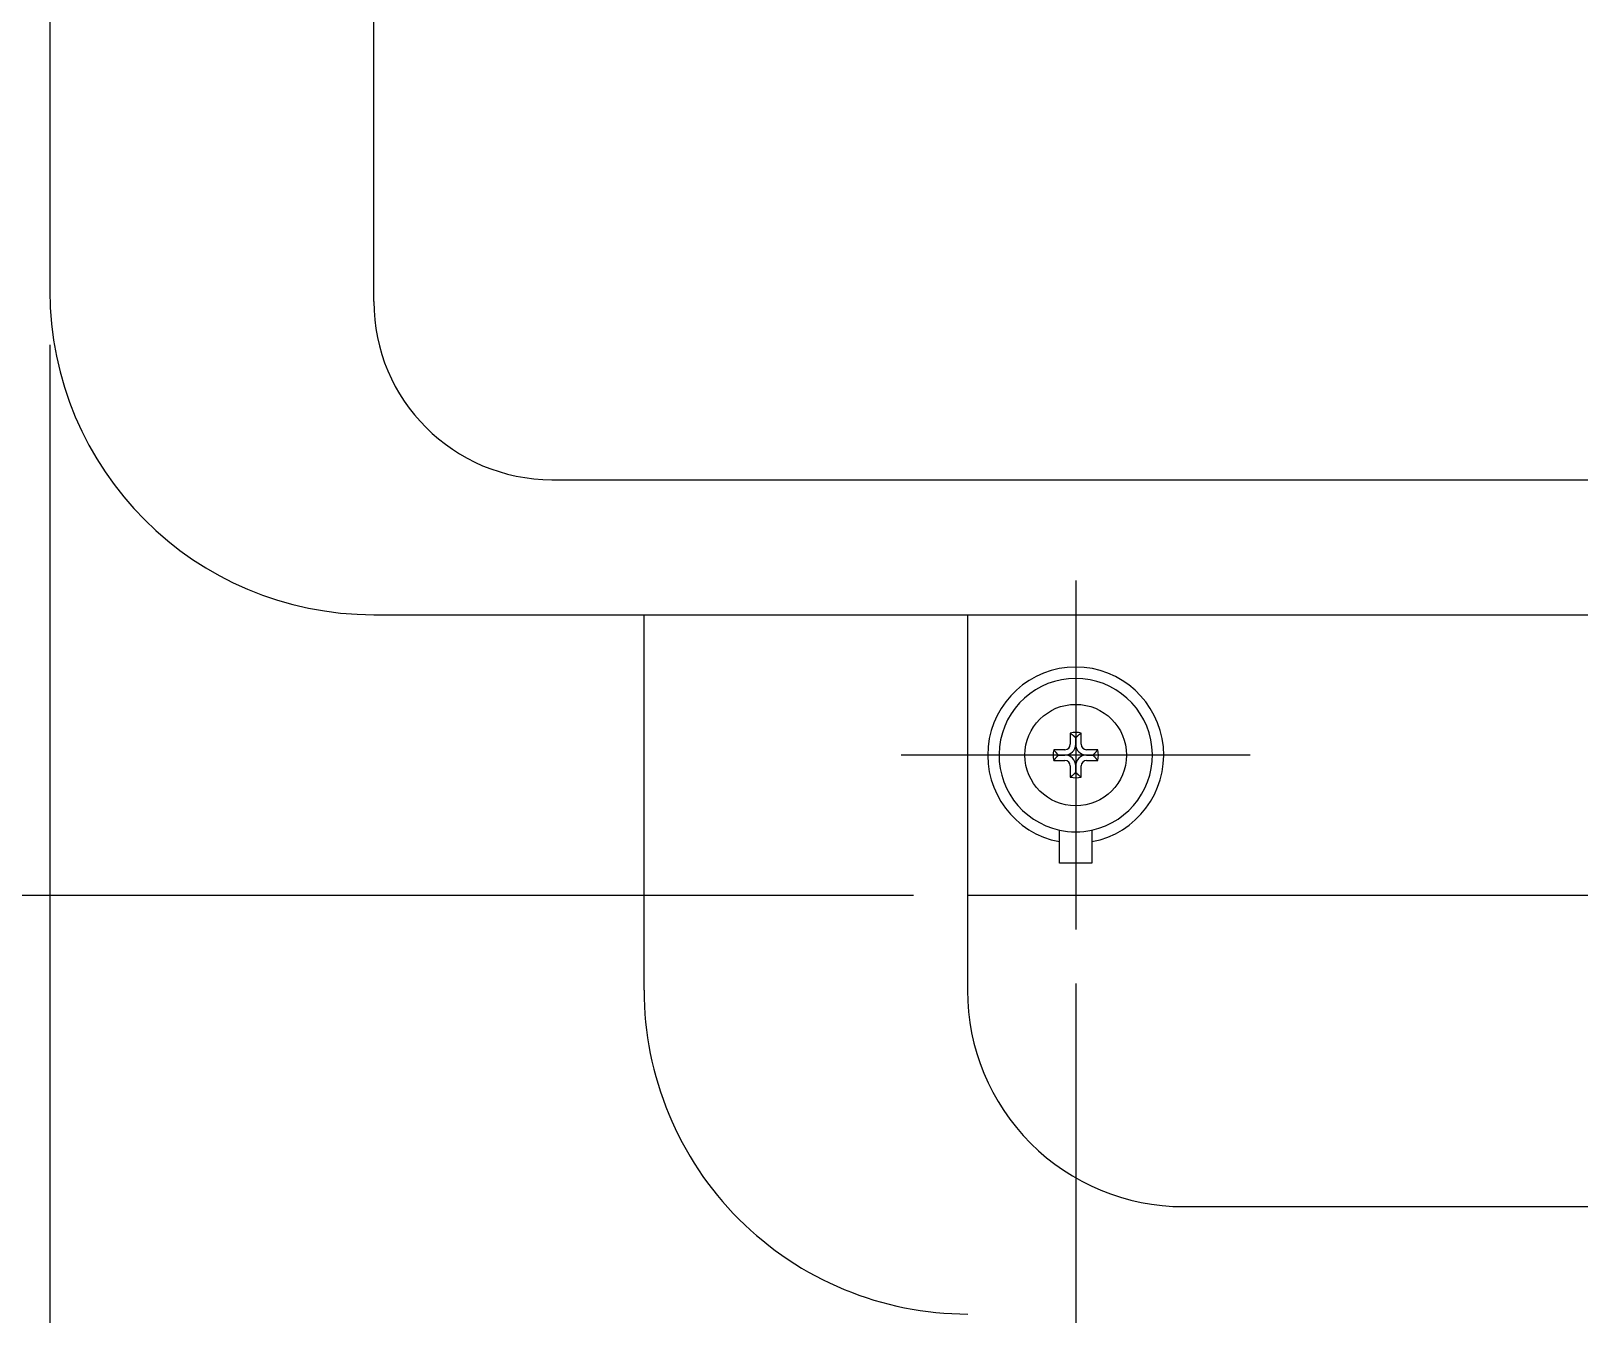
# Model space of a CAD drawing. Header units: millimetres. Extents: x 5066 to 5486, y -1867 to -1273.
# Drawn here: x 5140.27 to 5168.94, y -1750.49 to -1726.73 of the extents above; entities that cross this region are included whole.
import ezdxf

# ---------------------------------------------------------------- set-up
doc = ezdxf.new("R2010")
doc.units = ezdxf.units.MM
doc.header["$LTSCALE"] = 7
doc.header["$MEASUREMENT"] = 0
doc.linetypes.add('CENTER', pattern=[2, 1.25, -0.25, 0.25, -0.25])
for name, color, linetype in [('CL', 1, 'CENTER'), ('D', 2, 'CONTINUOUS'), ('DWG', 7, 'CONTINUOUS')]:
    doc.layers.add(name, color=color, linetype=linetype)

msp = doc.modelspace()

# ---------------------------------------------------------------- linework, layer by layer
at = {"layer": 'CL', "linetype": 'CENTER'}
for p, q in [((5159.619, -1736.912), (5159.619, -1743.372)), ((5162.849, -1740.142), (5156.389, -1740.142))]:
    msp.add_line(p, q, dxfattribs=at)
at = {"layer": 'D'}
for p, q in [((5140.619, -1732.544), (5140.619, -1785.075)), ((5156.614, -1742.742), (5131.265, -1742.742)), ((5159.619, -1744.372), (5159.619, -1771.651))]:
    msp.add_line(p, q, dxfattribs=at)
at = {"layer": 'DWG'}
for p, q in [((5140.619, -1710.842), (5140.619, -1731.544)), ((5146.619, -1731.742), (5146.619, -1710.842)), ((5149.919, -1735.042), (5239.319, -1735.042)), ((5146.617, -1737.542), (5236.819, -1737.542)), ((5151.624, -1744.492), (5151.624, -1737.542)), ((5157.614, -1737.542), (5157.614, -1744.502)), ((5159.519, -1739.734), (5159.519, -1739.942)), ((5159.619, -1739.822), (5159.619, -1739.942)), ((5159.619, -1739.942), (5159.619, -1739.822)), ((5159.719, -1739.942), (5159.719, -1739.734)), ((5159.419, -1740.042), (5159.211, -1740.042)), ((5160.027, -1740.042), (5159.819, -1740.042)), ((5159.211, -1740.242), (5159.419, -1740.242)), ((5159.299, -1740.142), (5159.419, -1740.142)), ((5159.419, -1740.142), (5159.299, -1740.142)), ((5159.519, -1740.342), (5159.519, -1740.55)), ((5159.619, -1740.342), (5159.619, -1740.462)), ((5159.619, -1740.462), (5159.619, -1740.342)), ((5159.719, -1740.55), (5159.719, -1740.342)), ((5159.939, -1740.142), (5159.819, -1740.142)), ((5159.819, -1740.142), (5159.939, -1740.142)), ((5159.819, -1740.242), (5160.027, -1740.242)), ((5159.319, -1741.744), (5159.319, -1741.53)), ((5159.919, -1741.53), (5159.919, -1741.744)), ((5159.319, -1742.142), (5159.319, -1741.744)), ((5159.919, -1741.744), (5159.919, -1742.142)), ((5159.919, -1742.142), (5159.319, -1742.142)), ((5191.624, -1742.742), (5157.614, -1742.742)), ((5161.613, -1748.502), (5187.625, -1748.502))]:
    msp.add_line(p, q, dxfattribs=at)
msp.add_circle((5159.619, -1740.142), 0.94, dxfattribs=at)
for centre, radius, start, end in [((5149.919, -1731.742), 3.3, 180, 270), ((5159.619, -1740.142), 1.63, 280.6057, 259.3943), ((5159.619, -1740.142), 1.42, 282.1966, 257.8034), ((5159.619, -1740.142), 0.42, 76.2259, 103.7741), ((5159.619, -1740.142), 0.42, 166.2259, 193.7741), ((5159.419, -1739.942), 0.2, 270, 0), ((5159.419, -1739.942), 0.1, 270, 0), ((5159.819, -1739.942), 0.2, 180, 270), ((5159.819, -1739.942), 0.1, 180, 270), ((5159.619, -1740.142), 0.42, 346.2259, 13.7741), ((5159.419, -1740.342), 0.2, 0, 90), ((5159.419, -1740.342), 0.1, 0, 90), ((5159.819, -1740.342), 0.2, 90, 180), ((5159.819, -1740.342), 0.1, 90, 180), ((5159.619, -1740.142), 0.42, 256.2259, 283.7741), ((5159.619, -1740.142), 1.42, 257.8034, 282.1966), ((5157.623, -1744.492), 5.999, 179.9993, 270.0016), ((5161.613, -1744.503), 3.999, 179.9979, 270.0012)]:
    msp.add_arc(centre, radius, start, end, dxfattribs=at)
msp.add_ellipse((5146.621, -1731.54), major_axis=(-4.246, -4.246), ratio=0.999315, start_param=5.49813, end_param=7.068241, dxfattribs=at)
for points in [[(5159.519, -1739.734), (5159.575, -1739.778), (5159.619, -1739.822)], [(5159.719, -1739.734), (5159.663, -1739.778), (5159.619, -1739.822)], [(5159.211, -1740.042), (5159.255, -1740.098), (5159.299, -1740.142)], [(5160.027, -1740.042), (5159.983, -1740.098), (5159.939, -1740.142)], [(5159.211, -1740.242), (5159.255, -1740.186), (5159.299, -1740.142)], [(5160.027, -1740.242), (5159.983, -1740.186), (5159.939, -1740.142)], [(5159.519, -1740.55), (5159.575, -1740.506), (5159.619, -1740.462)], [(5159.719, -1740.55), (5159.663, -1740.506), (5159.619, -1740.462)]]:
    msp.add_open_spline(points, degree=2, dxfattribs=at)

doc.saveas('drawing.dxf')
